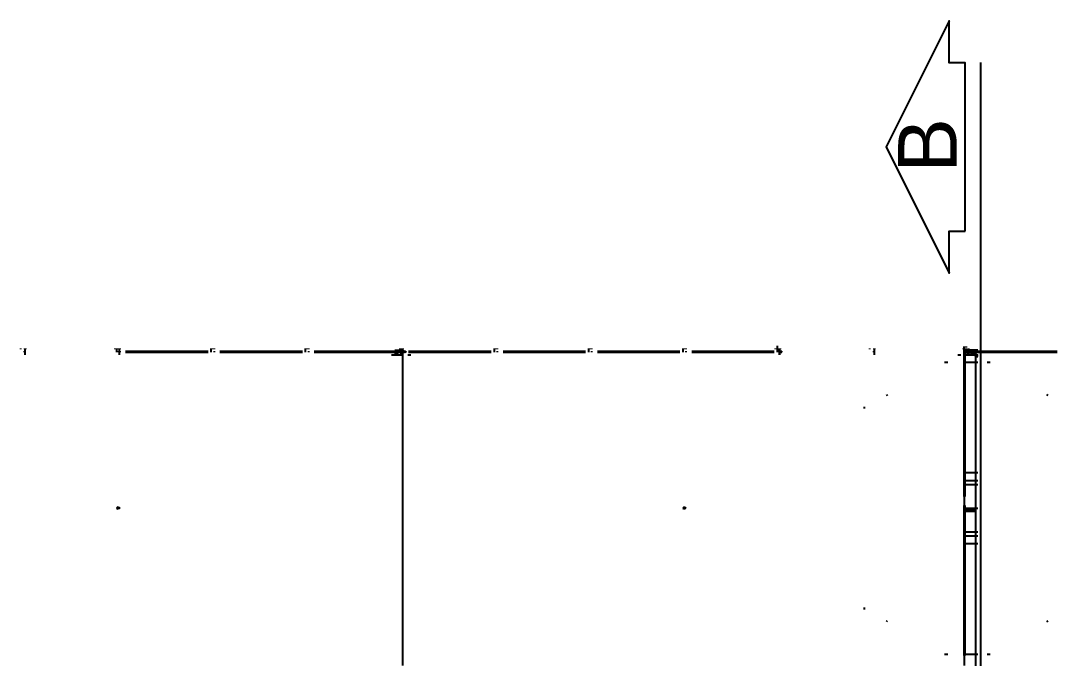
# Model space of a CAD drawing. Header units: inches. Extents: x -37 to 842, y -205 to 94.
# Drawn here: x 11.27 to 17.84, y -152.41 to -148.37 of the extents above; entities that cross this region are included whole.
import ezdxf

# ---------------------------------------------------------------- set-up
doc = ezdxf.new("R2010")
doc.units = ezdxf.units.IN
doc.header["$MEASUREMENT"] = 0
doc.linetypes.add('DIVIDE', pattern=[1.25, 0.5, -0.25, 0, -0.25, 0, -0.25])
doc.linetypes.add('HIDDEN', pattern=[19.05, 12.7, -6.35])
for name, color, linetype in [('LCL-LINHACORTE', 171, 'DIVIDE'), ('LCL-TEXTO2', 171, 'Continuous'), ('Planta_coberta-HID', 7, 'HIDDEN')]:
    doc.layers.add(name, color=color, linetype=linetype)
doc.styles.add('Arial', font='arial.ttf')

msp = doc.modelspace()

# ---------------------------------------------------------------- linework, layer by layer
at = {"layer": 'LCL-LINHACORTE', "ltscale": 10}
msp.add_line((17.3576, -165.2456), (17.3576, -148.6351), dxfattribs=at)
at = {"layer": 'LCL-LINHACORTE', "linetype": 'ByBlock'}
msp.add_lwpolyline([(17.2576, -149.7041), (17.2576, -148.6374), (17.1576, -148.6374), (17.1576, -148.3707), (16.7576, -149.1707), (17.1576, -149.9707), (17.1576, -149.7041), (17.2576, -149.7041)], dxfattribs=at)
at = {"layer": 'Planta_coberta-HID'}
for p, q in [((11.2688, -150.4521), (11.2688, -150.4471)), ((11.2956, -150.4521), (11.2956, -150.4471)), ((11.2972, -150.4871), (11.2972, -150.4471)), ((11.3006, -150.4521), (11.3006, -150.4471)), ((11.8672, -150.4521), (11.8672, -150.4471)), ((11.8791, -150.4703), (11.8791, -150.4471)), ((11.8826, -150.4521), (11.8826, -150.4471)), ((11.8939, -150.4521), (11.8939, -150.4471)), ((11.8955, -150.4871), (11.8955, -150.4471)), ((11.8989, -150.4521), (11.8989, -150.4471)), ((12.4774, -150.4703), (12.4774, -150.4471)), ((12.4809, -150.4521), (12.4809, -150.4471)), ((12.4922, -150.4521), (12.4922, -150.4471)), ((12.4972, -150.4521), (12.4972, -150.4471)), ((13.0757, -150.4703), (13.0757, -150.4471)), ((13.0793, -150.4521), (13.0793, -150.4471)), ((13.0906, -150.4521), (13.0906, -150.4471)), ((13.0956, -150.4521), (13.0956, -150.4471)), ((13.6759, -150.4565), (13.642, -150.4755)), ((13.676, -150.4565), (13.642, -150.4755)), ((13.6762, -150.4565), (13.642, -150.4756)), ((13.6766, -150.4565), (13.642, -150.4759)), ((13.6772, -150.4565), (13.642, -150.4762)), ((13.6779, -150.4565), (13.642, -150.4765)), ((13.6787, -150.4565), (13.642, -150.477)), ((13.6797, -150.4565), (13.642, -150.4775)), ((13.6807, -150.4565), (13.642, -150.4781)), ((13.6815, -150.4567), (13.642, -150.4787)), ((13.642, -150.4571), (13.693, -150.4571)), ((13.6818, -150.4572), (13.642, -150.4794)), ((13.6821, -150.4577), (13.642, -150.4801)), ((13.6825, -150.4583), (13.642, -150.4808)), ((13.6828, -150.4588), (13.642, -150.4815)), ((13.6831, -150.4594), (13.642, -150.4822)), ((13.6833, -150.4599), (13.642, -150.4829)), ((13.6836, -150.4604), (13.642, -150.4836)), ((13.6839, -150.4609), (13.642, -150.4842)), ((13.6841, -150.4614), (13.642, -150.4848)), ((13.6843, -150.4618), (13.642, -150.4853)), ((13.6844, -150.4622), (13.642, -150.4858)), ((13.6846, -150.4625), (13.642, -150.4862)), ((13.6847, -150.4627), (13.642, -150.4865)), ((13.6847, -150.4629), (13.642, -150.4867)), ((13.6847, -150.463), (13.642, -150.4869)), ((13.6847, -150.4631), (13.642, -150.4869)), ((13.6741, -150.4703), (13.6741, -150.4471)), ((13.6776, -150.4521), (13.6776, -150.4471)), ((13.6776, -150.4653), (13.6776, -150.4556)), ((13.6798, -150.4544), (13.6799, -150.4545)), ((13.6799, -150.4544), (13.6798, -150.4544)), ((13.6799, -150.4629), (13.6798, -150.463)), ((13.6798, -150.463), (13.6799, -150.4631)), ((13.6798, -150.463), (13.697, -150.4726)), ((13.6799, -150.4545), (13.6799, -150.4547)), ((13.6799, -150.4547), (13.68, -150.455)), ((13.68, -150.4625), (13.6799, -150.4627)), ((13.6799, -150.4627), (13.6799, -150.4629)), ((13.6799, -150.4627), (13.697, -150.4722)), ((13.6799, -150.4629), (13.697, -150.4725)), ((13.6799, -150.4631), (13.68, -150.463)), ((13.6799, -150.4631), (13.6799, -150.4631)), ((13.6799, -150.4631), (13.697, -150.4726)), ((13.68, -150.455), (13.6801, -150.4553)), ((13.6801, -150.4622), (13.68, -150.4625)), ((13.68, -150.4625), (13.697, -150.4719)), ((13.68, -150.463), (13.6801, -150.4629)), ((13.6801, -150.4553), (13.6803, -150.4557)), ((13.6803, -150.4618), (13.6801, -150.4622)), ((13.6801, -150.4622), (13.697, -150.4715)), ((13.6801, -150.4629), (13.6803, -150.4626)), ((13.6803, -150.4557), (13.6805, -150.4561)), ((13.6805, -150.4614), (13.6803, -150.4618)), ((13.6803, -150.4618), (13.697, -150.4711)), ((13.6803, -150.4626), (13.6805, -150.4624)), ((13.6805, -150.4561), (13.6807, -150.4565)), ((13.6807, -150.4609), (13.6805, -150.4614)), ((13.6805, -150.4614), (13.697, -150.4706)), ((13.6805, -150.4624), (13.6807, -150.462)), ((13.6807, -150.4565), (13.681, -150.457)), ((13.681, -150.4604), (13.6807, -150.4609)), ((13.6807, -150.4609), (13.6976, -150.4703)), ((13.6807, -150.462), (13.681, -150.4616)), ((13.681, -150.457), (13.6812, -150.4575)), ((13.6812, -150.4599), (13.681, -150.4604)), ((13.681, -150.4604), (13.6987, -150.4703)), ((13.681, -150.4616), (13.6813, -150.4612)), ((13.6812, -150.4575), (13.6815, -150.4581)), ((13.6815, -150.4594), (13.6812, -150.4599)), ((13.6812, -150.4599), (13.6999, -150.4703)), ((13.6813, -150.4612), (13.6815, -150.4607)), ((13.6815, -150.4567), (13.6814, -150.4565)), ((13.6818, -150.4572), (13.6815, -150.4567)), ((13.6815, -150.4581), (13.6818, -150.4586)), ((13.6818, -150.4588), (13.6815, -150.4594)), ((13.6815, -150.4594), (13.7012, -150.4703)), ((13.6815, -150.4607), (13.6818, -150.4602)), ((13.6821, -150.4577), (13.6818, -150.4572)), ((13.6821, -150.4583), (13.6818, -150.4588)), ((13.6818, -150.4586), (13.6821, -150.4592)), ((13.6818, -150.4588), (13.7025, -150.4703)), ((13.6818, -150.4602), (13.6821, -150.4597)), ((13.6825, -150.4583), (13.6821, -150.4577)), ((13.6824, -150.4577), (13.6821, -150.4583)), ((13.6821, -150.4583), (13.7038, -150.4703)), ((13.6821, -150.4592), (13.6824, -150.4597)), ((13.6821, -150.4597), (13.6825, -150.4592)), ((13.6823, -150.4871), (13.6823, -150.4565)), ((13.6823, -150.4871), (13.6823, -150.4565)), ((13.6827, -150.4572), (13.6824, -150.4577)), ((13.6824, -150.4577), (13.705, -150.4703)), ((13.6824, -150.4597), (13.6827, -150.4602)), ((13.6828, -150.4588), (13.6825, -150.4583)), ((13.6825, -150.4592), (13.6828, -150.4586)), ((13.683, -150.4567), (13.6827, -150.4572)), ((13.6827, -150.4572), (13.697, -150.4651)), ((13.6827, -150.4602), (13.683, -150.4607)), ((13.6828, -150.4586), (13.6831, -150.4581)), ((13.6831, -150.4594), (13.6828, -150.4588)), ((13.6831, -150.4565), (13.683, -150.4567)), ((13.683, -150.4567), (13.697, -150.4645)), ((13.683, -150.4607), (13.6833, -150.4612)), ((13.6831, -150.4581), (13.6833, -150.4575)), ((13.6833, -150.4599), (13.6831, -150.4594)), ((13.6833, -150.4575), (13.6836, -150.457)), ((13.6836, -150.4604), (13.6833, -150.4599)), ((13.6833, -150.4612), (13.6836, -150.4616)), ((13.6836, -150.457), (13.6839, -150.4565)), ((13.6839, -150.4609), (13.6836, -150.4604)), ((13.6836, -150.4616), (13.6838, -150.462)), ((13.6838, -150.462), (13.6841, -150.4624)), ((13.6839, -150.4565), (13.6841, -150.4561)), ((13.6839, -150.4565), (13.697, -150.4638)), ((13.6841, -150.4614), (13.6839, -150.4609)), ((13.6841, -150.4561), (13.6843, -150.4557)), ((13.6843, -150.4618), (13.6841, -150.4614)), ((13.6841, -150.4624), (13.6843, -150.4626)), ((13.6843, -150.4557), (13.6844, -150.4553)), ((13.6844, -150.4622), (13.6843, -150.4618)), ((13.6843, -150.4626), (13.6844, -150.4629)), ((13.6844, -150.4553), (13.6846, -150.455)), ((13.6846, -150.4625), (13.6844, -150.4622)), ((13.6844, -150.4629), (13.6846, -150.463)), ((13.6846, -150.455), (13.6847, -150.4547)), ((13.6847, -150.4627), (13.6846, -150.4625)), ((13.6846, -150.463), (13.6847, -150.4631)), ((13.6847, -150.4544), (13.6847, -150.4544)), ((13.6847, -150.4545), (13.6847, -150.4544)), ((13.6847, -150.4547), (13.6847, -150.4545)), ((13.6847, -150.4629), (13.6847, -150.4627)), ((13.6847, -150.463), (13.6847, -150.4629)), ((13.6847, -150.4631), (13.6847, -150.463)), ((13.6847, -150.4631), (13.6847, -150.4631)), ((13.6849, -150.4565), (13.697, -150.4633)), ((13.6859, -150.4565), (13.697, -150.4627)), ((13.6867, -150.4565), (13.697, -150.4623)), ((13.6874, -150.4565), (13.697, -150.4619)), ((13.6879, -150.4565), (13.697, -150.4616)), ((13.6883, -150.4565), (13.697, -150.4614)), ((13.6886, -150.4565), (13.697, -150.4612)), ((13.6886, -150.4565), (13.697, -150.4612)), ((13.6889, -150.4521), (13.6889, -150.4471)), ((13.6889, -150.4653), (13.6889, -150.4565)), ((13.693, -152.4571), (13.693, -150.4571)), ((13.6939, -150.4521), (13.6939, -150.4471)), ((13.6939, -150.4703), (13.6939, -150.4565)), ((14.2724, -150.4703), (14.2724, -150.4471)), ((14.2759, -150.4521), (14.2759, -150.4471)), ((14.2872, -150.4521), (14.2872, -150.4471)), ((14.2922, -150.4521), (14.2922, -150.4471)), ((14.8707, -150.4703), (14.8707, -150.4471)), ((14.8743, -150.4521), (14.8743, -150.4471)), ((14.8856, -150.4521), (14.8856, -150.4471)), ((14.8906, -150.4521), (14.8906, -150.4471)), ((15.4691, -150.4703), (15.4691, -150.4471)), ((15.4726, -150.4521), (15.4726, -150.4471)), ((15.4839, -150.4521), (15.4839, -150.4471)), ((15.4889, -150.4521), (15.4889, -150.4471)), ((16.0555, -150.4521), (16.0555, -150.4471)), ((16.0674, -150.4703), (16.0674, -150.4303)), ((16.0709, -150.4653), (16.0709, -150.4471)), ((16.0803, -150.4871), (16.0803, -150.4521)), ((16.0822, -150.4521), (16.0822, -150.4471)), ((16.0838, -150.4871), (16.0838, -150.4471)), ((16.0872, -150.4521), (16.0872, -150.4471)), ((16.6538, -150.4521), (16.6538, -150.4471)), ((16.6806, -150.4521), (16.6806, -150.4471)), ((16.6822, -150.4871), (16.6822, -150.4471)), ((16.6856, -150.4521), (16.6856, -150.4471)), ((17.2481, -150.4521), (17.2481, -150.4471)), ((17.2685, -150.4551), (17.2481, -150.4665)), ((17.2685, -150.4551), (17.2481, -150.4665)), ((17.2688, -150.4551), (17.2481, -150.4667)), ((17.2692, -150.4551), (17.2481, -150.4669)), ((17.2697, -150.4551), (17.2481, -150.4672)), ((17.2704, -150.4551), (17.2481, -150.4676)), ((17.2707, -150.4554), (17.2481, -150.468)), ((17.271, -150.4558), (17.2481, -150.4686)), ((17.2713, -150.4562), (17.2481, -150.4691)), ((17.2715, -150.4567), (17.2481, -150.4698)), ((17.2718, -150.4572), (17.2481, -150.4704)), ((17.2721, -150.4577), (17.2481, -150.4711)), ((17.2725, -150.4583), (17.2481, -150.4718)), ((17.2481, -150.4587), (17.2541, -150.4587)), ((17.2728, -150.4588), (17.2481, -150.4726)), ((17.2731, -150.4594), (17.2481, -150.4733)), ((17.2733, -150.4599), (17.2481, -150.474)), ((17.2736, -150.4604), (17.2481, -150.4746)), ((17.2739, -150.4609), (17.2481, -150.4753)), ((17.2741, -150.4614), (17.2481, -150.4759)), ((17.2743, -150.4618), (17.2481, -150.4764)), ((17.2744, -150.4622), (17.2481, -150.4768)), ((17.2746, -150.4625), (17.2481, -150.4772)), ((17.2747, -150.4627), (17.2481, -150.4775)), ((17.2747, -150.4629), (17.2481, -150.4778)), ((17.2747, -150.463), (17.2481, -150.4779)), ((17.2747, -150.4631), (17.2481, -150.4779)), ((17.2518, -151.386), (17.2518, -150.4345)), ((17.2522, -150.4521), (17.2522, -150.4471)), ((17.2541, -150.4521), (17.2541, -150.4471)), ((17.2541, -150.456), (17.2541, -150.4551)), ((17.2541, -150.456), (17.3381, -150.456)), ((17.2541, -152.456), (17.2541, -150.456)), ((17.2541, -150.4587), (17.3381, -150.4587)), ((17.2578, -150.4405), (17.2578, -150.4345)), ((17.2578, -151.386), (17.2578, -150.4471)), ((17.2641, -150.4405), (17.2641, -150.4345)), ((17.2641, -150.4703), (17.2641, -150.4471)), ((17.2676, -150.4405), (17.2676, -150.4345)), ((17.2676, -150.4521), (17.2676, -150.4471)), ((17.2676, -150.4653), (17.2676, -150.4551)), ((17.2698, -150.4544), (17.2699, -150.4545)), ((17.2699, -150.4544), (17.2698, -150.4544)), ((17.2699, -150.4629), (17.2698, -150.463)), ((17.2698, -150.463), (17.2699, -150.4631)), ((17.2698, -150.463), (17.3381, -150.5011)), ((17.2699, -150.4545), (17.2699, -150.4547)), ((17.2699, -150.4547), (17.27, -150.455)), ((17.27, -150.4625), (17.2699, -150.4627)), ((17.2699, -150.4627), (17.2699, -150.4629)), ((17.2699, -150.4627), (17.3381, -150.5007)), ((17.2699, -150.4629), (17.3381, -150.5009)), ((17.2699, -150.4631), (17.27, -150.463)), ((17.2699, -150.4631), (17.2699, -150.4631)), ((17.2699, -150.4631), (17.3381, -150.5011)), ((17.27, -150.455), (17.2701, -150.4553)), ((17.2701, -150.4622), (17.27, -150.4625)), ((17.27, -150.4625), (17.3381, -150.5004)), ((17.27, -150.463), (17.2701, -150.4629)), ((17.2701, -150.4553), (17.2703, -150.4557)), ((17.2703, -150.4618), (17.2701, -150.4622)), ((17.2701, -150.4622), (17.3381, -150.5)), ((17.2701, -150.4629), (17.2703, -150.4626)), ((17.2703, -150.4557), (17.2705, -150.4561)), ((17.2705, -150.4614), (17.2703, -150.4618)), ((17.2703, -150.4618), (17.3381, -150.4996)), ((17.2703, -150.4626), (17.2705, -150.4624)), ((17.2707, -150.4554), (17.2705, -150.4551)), ((17.2705, -150.4561), (17.2707, -150.4565)), ((17.2707, -150.4609), (17.2705, -150.4614)), ((17.2705, -150.4614), (17.3381, -150.499)), ((17.2705, -150.4624), (17.2707, -150.462)), ((17.271, -150.4558), (17.2707, -150.4554)), ((17.2707, -150.4565), (17.271, -150.457)), ((17.271, -150.4604), (17.2707, -150.4609)), ((17.2707, -150.4609), (17.3381, -150.4985)), ((17.2707, -150.462), (17.271, -150.4616)), ((17.2713, -150.4562), (17.271, -150.4558)), ((17.271, -150.457), (17.2712, -150.4575)), ((17.2712, -150.4599), (17.271, -150.4604)), ((17.271, -150.4604), (17.3381, -150.4978)), ((17.271, -150.4616), (17.2713, -150.4612)), ((17.2712, -150.4575), (17.2715, -150.4581)), ((17.2715, -150.4594), (17.2712, -150.4599)), ((17.2712, -150.4599), (17.3381, -150.4972)), ((17.2715, -150.4567), (17.2713, -150.4562)), ((17.2713, -150.4612), (17.2715, -150.4607)), ((17.2718, -150.4572), (17.2715, -150.4567)), ((17.2715, -150.4581), (17.2718, -150.4586)), ((17.2718, -150.4588), (17.2715, -150.4594)), ((17.2715, -150.4594), (17.3381, -150.4965)), ((17.2715, -150.4607), (17.2718, -150.4602)), ((17.2721, -150.4577), (17.2718, -150.4572)), ((17.2721, -150.4583), (17.2718, -150.4588)), ((17.2718, -150.4586), (17.2721, -150.4592)), ((17.2718, -150.4588), (17.3381, -150.4957)), ((17.2718, -150.4602), (17.2721, -150.4597)), ((17.2724, -150.4577), (17.2721, -150.4583)), ((17.2725, -150.4583), (17.2721, -150.4577)), ((17.2721, -150.4583), (17.3381, -150.495)), ((17.2721, -150.4597), (17.2725, -150.4592)), ((17.2721, -150.4592), (17.2724, -150.4597)), ((17.2723, -150.4871), (17.2723, -150.4551)), ((17.2723, -150.4871), (17.2723, -150.4551)), ((17.2727, -150.4572), (17.2724, -150.4577)), ((17.2724, -150.4577), (17.3381, -150.4943)), ((17.2724, -150.4597), (17.2727, -150.4602)), ((17.2728, -150.4588), (17.2725, -150.4583)), ((17.2725, -150.4592), (17.2728, -150.4586)), ((17.273, -150.4567), (17.2727, -150.4572)), ((17.2727, -150.4572), (17.3381, -150.4936)), ((17.2727, -150.4602), (17.273, -150.4607)), ((17.2728, -150.4586), (17.2731, -150.4581)), ((17.2731, -150.4594), (17.2728, -150.4588)), ((17.2733, -150.4562), (17.273, -150.4567)), ((17.273, -150.4567), (17.3381, -150.4929)), ((17.273, -150.4607), (17.2733, -150.4612)), ((17.2731, -150.4581), (17.2733, -150.4575)), ((17.2733, -150.4599), (17.2731, -150.4594)), ((17.2736, -150.4558), (17.2733, -150.4562)), ((17.2733, -150.4562), (17.3381, -150.4923)), ((17.2733, -150.4575), (17.2736, -150.457)), ((17.2736, -150.4604), (17.2733, -150.4599)), ((17.2733, -150.4612), (17.2736, -150.4616)), ((17.2738, -150.4554), (17.2736, -150.4558)), ((17.2736, -150.4558), (17.3381, -150.4917)), ((17.2736, -150.457), (17.2739, -150.4565)), ((17.2739, -150.4609), (17.2736, -150.4604)), ((17.2736, -150.4616), (17.2738, -150.462)), ((17.274, -150.4551), (17.2738, -150.4554)), ((17.2738, -150.4554), (17.3381, -150.4912)), ((17.2738, -150.462), (17.2741, -150.4624)), ((17.2739, -150.4565), (17.2741, -150.4561)), ((17.2741, -150.4614), (17.2739, -150.4609)), ((17.2741, -150.4561), (17.2743, -150.4557)), ((17.2743, -150.4618), (17.2741, -150.4614)), ((17.2741, -150.4624), (17.2743, -150.4626)), ((17.2742, -150.4551), (17.3381, -150.4908)), ((17.2743, -150.4557), (17.2744, -150.4553)), ((17.2744, -150.4622), (17.2743, -150.4618)), ((17.2743, -150.4626), (17.2744, -150.4629)), ((17.2744, -150.4553), (17.2746, -150.455)), ((17.2746, -150.4625), (17.2744, -150.4622)), ((17.2744, -150.4629), (17.2746, -150.463)), ((17.2746, -150.455), (17.2747, -150.4547)), ((17.2747, -150.4627), (17.2746, -150.4625)), ((17.2746, -150.463), (17.2747, -150.4631)), ((17.2747, -150.4544), (17.2747, -150.4544)), ((17.2747, -150.4545), (17.2747, -150.4544)), ((17.2747, -150.4547), (17.2747, -150.4545)), ((17.2747, -150.4629), (17.2747, -150.4627)), ((17.2747, -150.463), (17.2747, -150.4629)), ((17.2747, -150.4631), (17.2747, -150.463)), ((17.2747, -150.4631), (17.2747, -150.4631)), ((17.2748, -150.4551), (17.3381, -150.4904)), ((17.2754, -150.4551), (17.3381, -150.4901)), ((17.2758, -150.4551), (17.3381, -150.4898)), ((17.276, -150.4551), (17.3381, -150.4897)), ((17.2761, -150.4551), (17.3381, -150.4897)), ((17.277, -150.4871), (17.277, -150.4551)), ((17.2805, -150.4871), (17.2805, -150.4471)), ((11.2936, -150.4703), (11.2936, -150.4653)), ((11.892, -150.4703), (11.892, -150.4653)), ((11.8989, -150.4703), (11.8989, -150.4653)), ((11.934, -150.4653), (12.4572, -150.4653)), ((11.934, -150.4703), (12.4572, -150.4703)), ((12.4972, -150.4703), (12.4972, -150.4653)), ((12.5323, -150.4653), (13.0556, -150.4653)), ((12.5323, -150.4703), (13.0556, -150.4703)), ((13.0956, -150.4703), (13.0956, -150.4653)), ((13.1306, -150.4653), (13.6539, -150.4653)), ((13.1306, -150.4703), (13.6539, -150.4703)), ((13.621, -150.4871), (13.6416, -150.4871)), ((13.642, -150.4871), (13.6823, -150.4871)), ((13.6539, -150.4703), (13.6539, -150.4653)), ((13.6539, -150.4653), (13.6823, -150.4653)), ((13.6539, -150.4703), (13.6823, -150.4703)), ((13.6823, -150.4653), (13.697, -150.4653)), ((13.6823, -150.4703), (13.697, -150.4703)), ((13.6823, -150.4871), (13.697, -150.4871)), ((13.693, -150.4647), (13.697, -150.4647)), ((13.6973, -150.4653), (13.7063, -150.4703)), ((13.6985, -150.4653), (13.7075, -150.4703)), ((13.6996, -150.4653), (13.7086, -150.4703)), ((13.7007, -150.4653), (13.7097, -150.4703)), ((13.7016, -150.4653), (13.7106, -150.4703)), ((13.7024, -150.4653), (13.7114, -150.4703)), ((13.7031, -150.4653), (13.7121, -150.4703)), ((13.7037, -150.4653), (13.7127, -150.4703)), ((13.7041, -150.4653), (13.7131, -150.4703)), ((13.7043, -150.4653), (13.7133, -150.4703)), ((13.7044, -150.4653), (13.7134, -150.4703)), ((13.723, -150.4871), (13.7435, -150.4871)), ((13.729, -150.4653), (14.2522, -150.4653)), ((13.729, -150.4703), (14.2522, -150.4703)), ((14.2922, -150.4703), (14.2922, -150.4653)), ((14.3273, -150.4653), (14.8506, -150.4653)), ((14.3273, -150.4703), (14.8506, -150.4703)), ((14.8906, -150.4703), (14.8906, -150.4653)), ((14.9256, -150.4653), (15.4489, -150.4653)), ((14.9256, -150.4703), (15.4489, -150.4703)), ((15.4889, -150.4703), (15.4889, -150.4653)), ((15.524, -150.4653), (16.0472, -150.4653)), ((15.524, -150.4703), (16.0472, -150.4703)), ((16.0822, -150.4653), (16.0957, -150.4653)), ((16.0872, -150.4703), (16.0957, -150.4703)), ((16.0957, -150.4703), (16.0957, -150.4653)), ((16.6786, -150.4703), (16.6786, -150.4653)), ((17.211, -150.4871), (17.2316, -150.4871)), ((17.2481, -150.4685), (17.2541, -150.4685)), ((17.2481, -150.4871), (17.2723, -150.4871)), ((17.2481, -150.5245), (17.2541, -150.5245)), ((17.2518, -150.471), (17.3268, -150.471)), ((17.2578, -150.4674), (17.3268, -150.4674)), ((17.2641, -150.4703), (17.2924, -150.4703)), ((17.2676, -150.4653), (17.2924, -150.4653)), ((17.2723, -150.4871), (17.275, -150.4871)), ((17.275, -150.4871), (17.277, -150.4871)), ((17.277, -150.4871), (17.2789, -150.4871)), ((17.2789, -150.4871), (17.3381, -150.4871)), ((17.2924, -150.4653), (17.8422, -150.4653)), ((17.2924, -150.4703), (17.2924, -150.4653)), ((17.2924, -150.4703), (17.8422, -150.4703)), ((17.3268, -151.4674), (17.3268, -150.4674)), ((17.1274, -150.5337), (17.1479, -150.5337)), ((17.1274, -150.5337), (17.1479, -150.5337)), ((17.2481, -150.5337), (17.3381, -150.5337)), ((17.2481, -150.5337), (17.3381, -150.5337)), ((17.3966, -150.5337), (17.4172, -150.5337)), ((17.3966, -150.5337), (17.4172, -150.5337)), ((16.7588, -150.7391), (16.7644, -150.7474)), ((17.777, -150.7456), (17.7826, -150.7373)), ((16.6201, -150.8278), (16.6201, -150.8163)), ((16.6201, -150.8278), (16.6201, -150.8163)), ((17.2481, -151.2337), (17.3381, -151.2337)), ((17.2481, -151.2837), (17.3381, -151.2837)), ((17.2481, -151.3087), (17.3381, -151.3087)), ((17.2518, -151.4042), (17.2578, -151.4042)), ((17.2518, -151.4223), (17.2578, -151.4223)), ((17.2518, -151.4587), (17.2518, -151.4422)), ((17.2578, -151.4587), (17.2578, -151.4422)), ((11.877, -151.4587), (11.8873, -151.4644)), ((11.8771, -151.4587), (11.8873, -151.4644)), ((11.8873, -151.453), (11.8772, -151.4586)), ((11.8772, -151.4586), (11.8873, -151.4643)), ((11.8873, -151.453), (11.8774, -151.4585)), ((11.8774, -151.4585), (11.8873, -151.464)), ((11.8873, -151.4532), (11.8778, -151.4584)), ((11.8778, -151.4585), (11.8873, -151.4637)), ((11.8783, -151.4584), (11.8873, -151.4634)), ((11.8873, -151.4534), (11.8784, -151.4584)), ((11.879, -151.4583), (11.8873, -151.4629)), ((11.8873, -151.4537), (11.8791, -151.4583)), ((11.8798, -151.4582), (11.8873, -151.4624)), ((11.8873, -151.4541), (11.8799, -151.4582)), ((11.8873, -151.4546), (11.8808, -151.4581)), ((11.8808, -151.4582), (11.8873, -151.4618)), ((11.8818, -151.4581), (11.8873, -151.4612)), ((11.8873, -151.4551), (11.8819, -151.4581)), ((11.8829, -151.4581), (11.8873, -151.4605)), ((11.8873, -151.4557), (11.883, -151.458)), ((11.8841, -151.458), (11.8873, -151.4598)), ((11.8873, -151.4563), (11.8842, -151.458)), ((11.8853, -151.458), (11.8873, -151.4591)), ((11.8873, -151.457), (11.8854, -151.458)), ((11.8866, -151.458), (11.8873, -151.4584)), ((11.8873, -151.453), (11.8974, -151.4586)), ((11.8873, -151.453), (11.8971, -151.4585)), ((11.8873, -151.4532), (11.8967, -151.4584)), ((11.8873, -151.4534), (11.8962, -151.4584)), ((11.8873, -151.4537), (11.8955, -151.4583)), ((11.8873, -151.4541), (11.8947, -151.4582)), ((11.8873, -151.4546), (11.8937, -151.4581)), ((11.8873, -151.4551), (11.8927, -151.4581)), ((11.8873, -151.4557), (11.8916, -151.458)), ((11.8873, -151.4563), (11.8904, -151.458)), ((11.8873, -151.457), (11.8891, -151.458)), ((11.8879, -151.458), (11.8873, -151.4584)), ((11.8892, -151.458), (11.8873, -151.4591)), ((11.8905, -151.458), (11.8873, -151.4598)), ((11.8917, -151.4581), (11.8873, -151.4605)), ((11.8928, -151.4581), (11.8873, -151.4612)), ((11.8938, -151.4582), (11.8873, -151.4618)), ((11.8947, -151.4582), (11.8873, -151.4624)), ((11.8956, -151.4583), (11.8873, -151.4629)), ((11.8962, -151.4584), (11.8873, -151.4634)), ((11.8968, -151.4585), (11.8873, -151.4637)), ((11.8972, -151.4585), (11.8873, -151.464)), ((11.8974, -151.4586), (11.8873, -151.4643)), ((11.8976, -151.4587), (11.8873, -151.4644)), ((11.8975, -151.4587), (11.8873, -151.4644)), ((15.467, -151.4587), (15.4773, -151.4644)), ((15.4671, -151.4587), (15.4773, -151.4644)), ((15.4773, -151.453), (15.4672, -151.4586)), ((15.4672, -151.4586), (15.4773, -151.4643)), ((15.4773, -151.453), (15.4674, -151.4585)), ((15.4674, -151.4585), (15.4773, -151.464)), ((15.4773, -151.4532), (15.4678, -151.4584)), ((15.4678, -151.4585), (15.4773, -151.4637)), ((15.4683, -151.4584), (15.4773, -151.4634)), ((15.4773, -151.4534), (15.4684, -151.4584)), ((15.469, -151.4583), (15.4773, -151.4629)), ((15.4773, -151.4537), (15.4691, -151.4583)), ((15.4698, -151.4582), (15.4773, -151.4624)), ((15.4773, -151.4541), (15.4699, -151.4582)), ((15.4773, -151.4546), (15.4708, -151.4581)), ((15.4708, -151.4582), (15.4773, -151.4618)), ((15.4718, -151.4581), (15.4773, -151.4612)), ((15.4773, -151.4551), (15.4719, -151.4581)), ((15.4729, -151.4581), (15.4773, -151.4605)), ((15.4773, -151.4557), (15.473, -151.458)), ((15.4741, -151.458), (15.4773, -151.4598)), ((15.4773, -151.4563), (15.4742, -151.458)), ((15.4753, -151.458), (15.4773, -151.4591)), ((15.4773, -151.457), (15.4754, -151.458)), ((15.4766, -151.458), (15.4773, -151.4584)), ((15.4773, -151.453), (15.4874, -151.4586)), ((15.4773, -151.453), (15.4871, -151.4585)), ((15.4773, -151.4532), (15.4867, -151.4584)), ((15.4773, -151.4534), (15.4862, -151.4584)), ((15.4773, -151.4537), (15.4855, -151.4583)), ((15.4773, -151.4541), (15.4847, -151.4582)), ((15.4773, -151.4546), (15.4837, -151.4581)), ((15.4773, -151.4551), (15.4827, -151.4581)), ((15.4773, -151.4557), (15.4816, -151.458)), ((15.4773, -151.4563), (15.4804, -151.458)), ((15.4773, -151.457), (15.4791, -151.458)), ((15.4779, -151.458), (15.4773, -151.4584)), ((15.4792, -151.458), (15.4773, -151.4591)), ((15.4805, -151.458), (15.4773, -151.4598)), ((15.4817, -151.4581), (15.4773, -151.4605)), ((15.4828, -151.4581), (15.4773, -151.4612)), ((15.4838, -151.4582), (15.4773, -151.4618)), ((15.4847, -151.4582), (15.4773, -151.4624)), ((15.4856, -151.4583), (15.4773, -151.4629)), ((15.4862, -151.4584), (15.4773, -151.4634)), ((15.4868, -151.4585), (15.4773, -151.4637)), ((15.4872, -151.4585), (15.4773, -151.464)), ((15.4874, -151.4586), (15.4773, -151.4643)), ((15.4876, -151.4587), (15.4773, -151.4644)), ((15.4875, -151.4587), (15.4773, -151.4644)), ((17.2481, -151.4587), (17.2541, -151.4587)), ((17.2481, -151.4587), (17.2541, -151.4587)), ((17.2518, -151.4792), (17.2518, -151.4587)), ((17.2518, -151.471), (17.3268, -151.471)), ((17.2518, -151.4724), (17.3268, -151.4724)), ((17.2518, -152.3936), (17.2518, -151.4792)), ((17.2518, -151.4792), (17.3268, -151.4792)), ((17.2541, -151.4587), (17.3381, -151.4587)), ((17.2541, -151.4587), (17.3381, -151.4587)), ((17.2578, -151.4732), (17.2578, -151.4587)), ((17.2578, -151.4674), (17.3268, -151.4674)), ((17.2578, -151.4684), (17.3268, -151.4684)), ((17.2578, -152.3936), (17.2578, -151.4732)), ((17.2578, -151.4732), (17.3268, -151.4732)), ((17.3268, -151.471), (17.3268, -151.4674)), ((17.3268, -151.4732), (17.3268, -151.471)), ((17.3268, -151.4792), (17.3268, -151.4732)), ((17.3268, -152.4684), (17.3268, -151.4792)), ((17.2481, -151.6087), (17.3381, -151.6087)), ((17.2481, -151.6337), (17.3381, -151.6337)), ((17.2481, -151.6837), (17.3381, -151.6837)), ((16.6201, -152.1011), (16.6201, -152.0897)), ((16.6201, -152.1011), (16.6201, -152.0897)), ((16.7588, -152.1784), (16.7644, -152.1701)), ((17.777, -152.1718), (17.7826, -152.1801)), ((17.1274, -152.3837), (17.1479, -152.3837)), ((17.1274, -152.3837), (17.1479, -152.3837)), ((17.2481, -152.3837), (17.3381, -152.3837)), ((17.2481, -152.3837), (17.3381, -152.3837)), ((17.2518, -152.4042), (17.2578, -152.4042)), ((17.3966, -152.3837), (17.4172, -152.3837)), ((17.3966, -152.3837), (17.4172, -152.3837))]:
    msp.add_line(p, q, dxfattribs=at)

# ---------------------------------------------------------------- texts
at = {"layer": 'LCL-TEXTO2', "insert": (16.8329, -149.3338), "char_height": 0.3718, "attachment_point": 1, "rotation": 90, "style": 'Arial'}
msp.add_mtext('B', dxfattribs=at)

doc.saveas('drawing.dxf')
